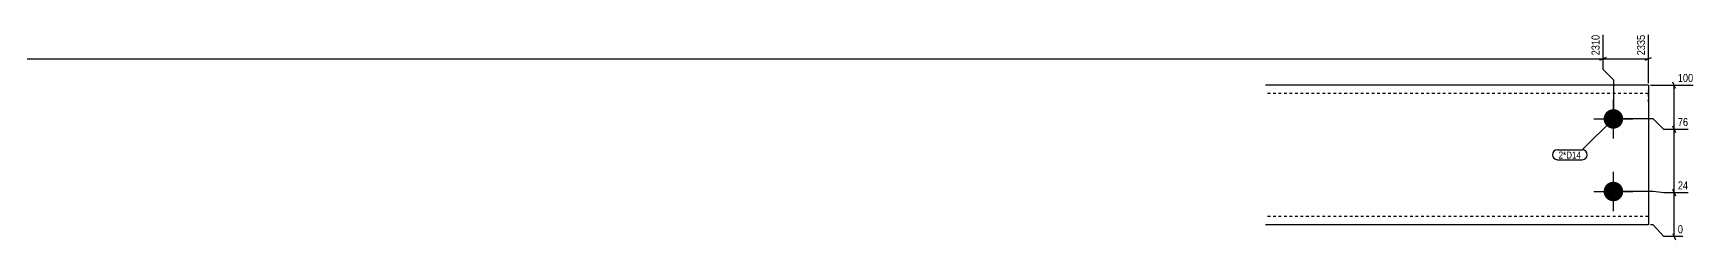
# Model space of a CAD drawing. Header units: millimetres. Extents: x 3 to 10250, y 5 to 153.
# Drawn here: x 1192 to 2381, y 5 to 153 of the extents above; entities that cross this region are included whole.
import ezdxf

# ---------------------------------------------------------------- set-up
doc = ezdxf.new("R2010")
doc.units = ezdxf.units.MM
doc.linetypes.add('DXK_LINE_DOT2', pattern=[3.9198, 1.9599, -1.9599])
for name, color, linetype in [('MÅLSÆTNING', 7, 'Continuous'), ('STÅL', 7, 'Continuous'), ('TEKST', 7, 'Continuous')]:
    doc.layers.add(name, color=color, linetype=linetype)
doc.styles.add('Arial Narrow', font='ARIALN.TTF', dxfattribs={"height": 0.2})

msp = doc.modelspace()

# ---------------------------------------------------------------- hatches: boundary and pattern name
at = {"layer": 'STÅL', "linetype": 'Continuous'}
for points in [[(2322.9, 98.1, -1), (2322.9, 84.1, -1)], [(2322.9, 46.1, -1), (2322.9, 32.1, -1)]]:
    msp.add_hatch(color=3, dxfattribs=at).paths.add_polyline_path(points)

# ---------------------------------------------------------------- linework, layer by layer
at = {"layer": 'MÅLSÆTNING', "color": 7, "linetype": 'Continuous'}
for p, q in [((2315.4, 151.3), (2315.4, 126.7)), ((2315.4, 151.3), (2315.4, 126.7)), ((2347.9, 116.7), (2347.9, 151.3)), ((12.9, 134.2), (2315.4, 134.2)), ((2317.7, 135.1), (2313.2, 133.3)), ((2313.2, 133.3), (2317.7, 135.1)), ((2315.4, 134.2), (2347.9, 134.2)), ((2345.7, 133.3), (2350.2, 135.1)), ((2315.4, 126.7), (2322.9, 119.2)), ((2315.4, 126.7), (2322.9, 119.2)), ((2322.9, 119.2), (2322.9, 92.6)), ((2322.9, 119.2), (2322.9, 92.6)), ((2349.4, 115.2), (2379.9, 115.2)), ((2367.3, 112.9), (2365.5, 117.4)), ((2366.4, 83.6), (2366.4, 115.2)), ((2351.4, 91.1), (2324.4, 91.1)), ((2351.4, 91.1), (2324.4, 91.1)), ((2358.9, 83.6), (2351.4, 91.1)), ((2358.9, 83.6), (2351.4, 91.1)), ((2376.3, 83.6), (2358.9, 83.6)), ((2376.3, 83.6), (2358.9, 83.6)), ((2365.5, 85.9), (2367.3, 81.4)), ((2367.3, 81.4), (2365.5, 85.9)), ((2366.4, 38.2), (2366.4, 83.6)), ((2351.4, 39.1), (2324.4, 39.1)), ((2351.4, 39.1), (2324.4, 39.1)), ((2358.9, 38.2), (2351.4, 39.1)), ((2358.9, 38.2), (2351.4, 39.1)), ((2376.3, 38.2), (2358.9, 38.2)), ((2376.3, 38.2), (2358.9, 38.2)), ((2365.5, 40.5), (2367.3, 36)), ((2367.3, 36), (2365.5, 40.5)), ((2366.4, 6.8), (2366.4, 38.2)), ((2351.4, 15.2), (2349.4, 15.2)), ((2358.9, 6.8), (2351.4, 15.2)), ((2372.6, 6.8), (2358.9, 6.8)), ((2365.5, 9), (2367.3, 4.5))]:
    msp.add_line(p, q, dxfattribs=at)
at = {"layer": 'STÅL', "color": 2, "linetype": 'Continuous'}
for p, q in [((2347.9, 115.2), (2073.9, 115.2)), ((2347.9, 115.2), (2347.9, 114.2)), ((2347.9, 114.2), (2347.9, 103.2)), ((2347.9, 103.2), (2347.9, 27.2)), ((2347.9, 27.2), (2347.9, 15.2)), ((2347.9, 15.2), (2073.9, 15.2))]:
    msp.add_line(p, q, dxfattribs=at)
at = {"layer": 'STÅL', "color": 7, "linetype": 'DXK_LINE_DOT2'}
for p, q in [((2347.9, 109.2), (2073.9, 109.2)), ((2347.9, 103.2), (2347.9, 111.6)), ((2347.9, 21.2), (2073.9, 21.2)), ((2347.9, 21.2), (2347.9, 21.6))]:
    msp.add_line(p, q, dxfattribs=at)
at = {"layer": 'STÅL', "color": 3, "linetype": 'Continuous'}
for p, q in [((2322.9, 77.1), (2322.9, 105.1)), ((2308.9, 91.1), (2336.9, 91.1)), ((2322.9, 25.1), (2322.9, 53.1)), ((2308.9, 39.1), (2336.9, 39.1))]:
    msp.add_line(p, q, dxfattribs=at)

# ---------------------------------------------------------------- wipeouts: each hides what was drawn before it
at = {"color": 0}
msp.add_wipeout([(2299.7, 62.7), (2299.7, 68), (2283.7, 68), (2283.7, 62.7)], dxfattribs=at).dxf.layer = 'TEKST'

# ---------------------------------------------------------------- next in the draw order: wipeouts: each hides what was drawn before it
at = {"color": 0, "linetype": 'Continuous'}
for points in [[(2314.2, 152.5), (2305.8, 152.5), (2305.8, 135.5), (2314.2, 135.5)], [(2346.7, 152.5), (2338.3, 152.5), (2338.3, 135.5), (2346.7, 135.5)], [(2381.1, 116.4), (2381.1, 124.8), (2367.8, 124.8), (2367.8, 116.4)], [(2377.5, 84.8), (2377.5, 93.2), (2367.8, 93.2), (2367.8, 84.8)], [(2377.5, 39.4), (2377.5, 47.8), (2367.8, 47.8), (2367.8, 39.4)], [(2373.8, 8), (2373.8, 16.4), (2367.8, 16.4), (2367.8, 8)]]:
    msp.add_wipeout(points, dxfattribs=at).dxf.layer = 'MÅLSÆTNING'
at = {"color": 0}
msp.add_wipeout([(2299.7, 62.7), (2299.7, 68), (2283.7, 68), (2283.7, 62.7)], dxfattribs=at).dxf.layer = 'TEKST'

# ---------------------------------------------------------------- next in the draw order: linework, layer by layer
at = {"layer": 'TEKST', "color": 7, "linetype": 'Continuous'}
for p, q in [((2322.9, 91.1), (2300.6, 68.9)), ((2282.8, 68.9), (2300.6, 68.9)), ((2282.8, 61.8), (2300.6, 61.8))]:
    msp.add_line(p, q, dxfattribs=at)
for centre, start, end in [((2282.8, 65.4), 90, 270), ((2300.6, 65.4), 270, 90)]:
    msp.add_arc(centre, 3.52, start, end, dxfattribs=at)

# ---------------------------------------------------------------- next in the draw order: texts
at = {"layer": 'MÅLSÆTNING', "color": 3, "linetype": 'Continuous', "style": 'Arial Narrow'}
for s, p in [('2310', (2313, 136.7)), ('2335', (2345.5, 136.7))]:
    msp.add_text(s, height=5.73, rotation=90.0002, dxfattribs=at).set_placement(p)
for s, p in [('100', (2369, 117.6)), ('76', (2369, 86)), ('24', (2369, 40.6)), ('0', (2369, 9.2))]:
    msp.add_text(s, height=5.73, dxfattribs=at).set_placement(p)
at = {"layer": 'TEKST', "color": 3, "style": 'Arial Narrow'}
msp.add_text('2*D14', height=5.01, dxfattribs=at).set_placement((2283.7, 62.7))

doc.saveas('drawing.dxf')
